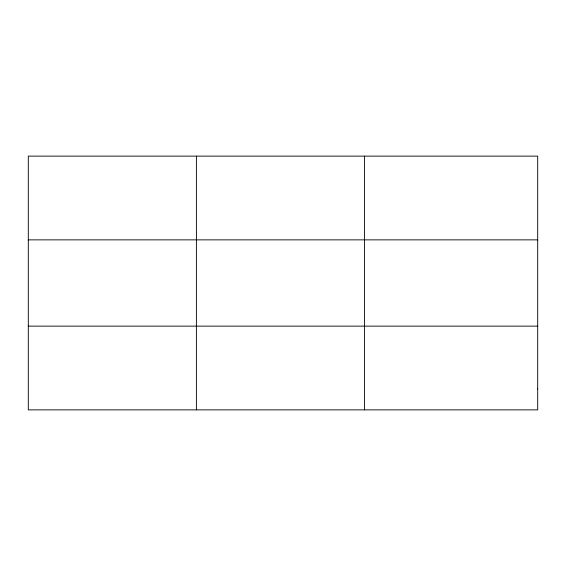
<?xml version="1.0" encoding="UTF-8"?>
<svg xmlns="http://www.w3.org/2000/svg" width="566" height="566" viewBox="0 0 566 566"><rect width="100%" height="100%" fill="white"/><g stroke="black" fill="none" stroke-linecap="round" stroke-linejoin="round"><path stroke-width="0.85" d="M196.402 409.876L196.402 156.124M364.504 409.876L364.504 156.124M28.3 239.864L537.7 239.864M28.3 326.136L537.7 326.136M537.7 388.941L537.7 409.876L28.3 409.876L28.3 156.124L537.7 156.124L537.7 388.941"/></g></svg>
